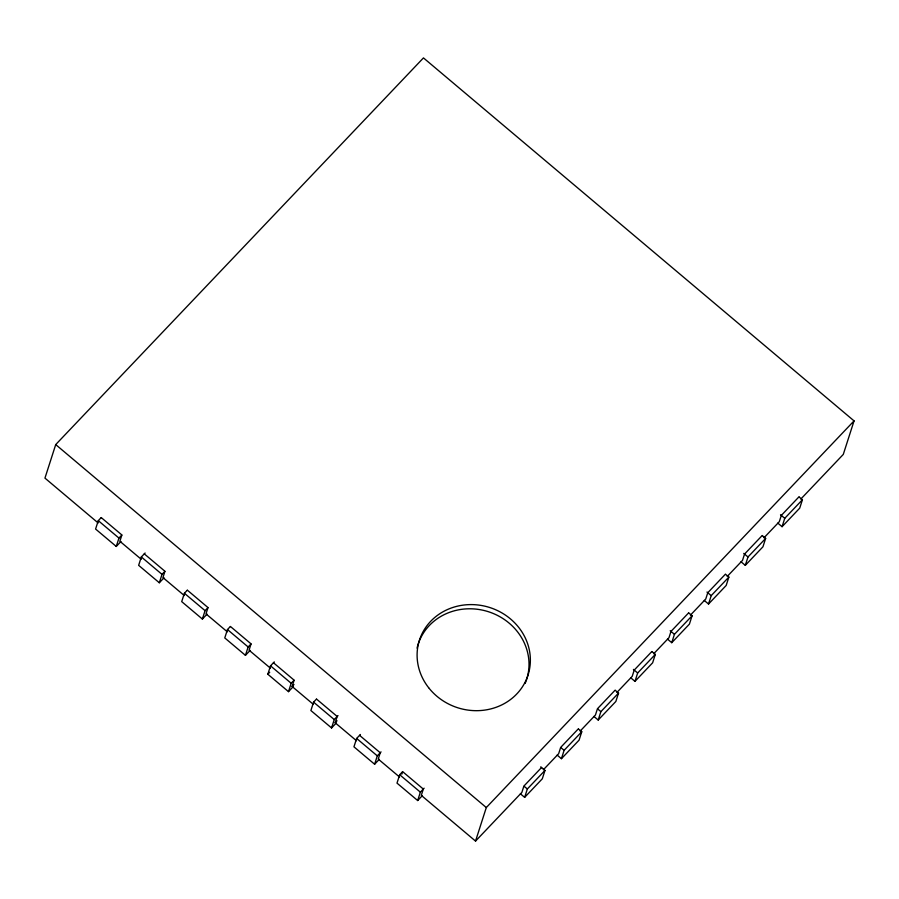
<?xml version="1.0" encoding="UTF-8"?>
<svg xmlns="http://www.w3.org/2000/svg" width="899" height="899" viewBox="0 0 899 899"><rect width="100%" height="100%" fill="white"/><g stroke="black" fill="none" stroke-linecap="round" stroke-linejoin="round"><path stroke-width="1.35" d="M800.807 499.069L843.284 454.411L854.05 420.889L423.463 57.907L55.716 444.589L44.95 478.111L98.137 522.948M101.104 517.689L98.283 520.656L95.586 529.039L116.263 546.457L120.96 541.513M116.263 546.457L118.949 538.074L121.77 535.107M145.11 552.997L141.334 556.953L138.648 565.336L159.314 582.754L164.023 577.81M159.314 582.754L162.011 574.371L164.832 571.404M187.228 590.283L184.396 593.25L181.71 601.633L202.376 619.051L207.085 614.107M202.376 619.051L205.062 610.668L207.894 607.702M230.279 626.581L227.458 629.547L224.772 637.93L245.438 655.349L250.147 650.404M245.438 655.349L248.124 646.965L250.956 643.999M293.198 686.701L288.489 691.646L267.823 674.228L270.52 665.844L274.285 661.889M288.489 691.646L291.186 683.274L294.007 680.296M313.436 704.434L292.108 686.465L294.13 680.172L273.453 662.754M316.403 699.175L313.571 702.141L310.885 710.525L331.551 727.943L336.26 722.998M331.551 727.943L334.248 719.571L338.013 715.604M356.487 740.731L335.17 722.762L337.181 716.469L316.515 699.051M360.398 734.483L356.633 738.439L353.948 746.822L374.613 764.24L379.322 759.295M374.613 764.24L377.299 755.868L381.064 751.901M402.516 771.769L399.695 774.736L396.998 783.119L417.675 800.537L422.384 795.593M401.831 774.163L402.64 771.645L423.305 789.064L421.283 795.357L475.537 841.093L521.881 792.367L523.892 786.086L541.546 767.521M417.675 800.537L420.361 792.165L424.126 788.198M475.537 841.093L486.303 807.56L854.05 420.889M520.409 793.795L524.645 797.368L527.342 788.985L544.996 770.421L540.749 766.847M544.996 770.421L542.299 778.804L524.645 797.368M557.189 755.126L561.426 758.7L564.111 750.317L581.765 731.752L578.585 729.078M581.765 731.752L579.08 740.135L561.426 758.7M593.958 716.458L598.195 720.032L600.892 711.648L618.546 693.084L615.365 690.41M618.546 693.084L615.849 701.467L598.195 720.032M630.727 677.79L634.975 681.363L637.661 672.98L655.315 654.416L652.135 651.741M655.315 654.416L652.629 662.799L634.975 681.363M667.508 639.122L671.744 642.695L674.441 634.312L692.095 615.759L688.915 613.073M692.095 615.759L689.398 624.131L671.744 642.695M704.277 600.453L708.524 604.027L711.21 595.644L728.864 577.091L725.684 574.405M728.864 577.091L726.178 585.463L708.524 604.027M741.057 561.785L745.293 565.359L747.99 556.975L765.633 538.422L762.464 535.737M765.633 538.422L762.948 546.794L745.293 565.359M777.826 523.117L782.074 526.69L784.76 518.307L802.414 499.754L799.233 497.068M802.414 499.754L799.728 508.126L782.074 526.69M267.823 674.228L269.711 672.25M292.108 686.465L293.984 684.487M335.17 722.762L337.035 720.784M578.327 728.853L560.673 747.417L558.65 753.699L543.356 769.78M615.096 690.185L597.442 708.749L595.43 715.031L580.125 731.112M651.865 651.517L634.222 670.081L632.199 676.363L616.905 692.455M688.645 612.848L670.991 631.413L668.98 637.694L653.674 653.787M725.414 574.18L707.771 592.744L705.749 599.026L690.454 615.118M762.195 535.512L744.541 554.076L742.529 560.358L727.224 576.45M798.964 496.844L781.321 515.408L779.298 521.69L764.004 537.782M780.523 514.734L784.76 518.307M743.743 553.402L747.99 556.975M706.974 592.07L711.21 595.644M670.193 630.738L674.441 634.312M633.424 669.407L637.661 672.98M597.711 708.974L600.892 711.648M560.931 747.642L564.111 750.317M524.162 786.299L527.342 788.985M55.716 444.589L486.303 807.56M101.227 517.566L121.893 534.984L119.87 541.265L141.199 559.245M144.278 553.863L164.955 571.281L162.933 577.563L184.261 595.543M187.34 590.16L208.006 607.578L205.995 613.871L227.312 631.84M230.402 626.457L251.068 643.875L249.045 650.168L270.374 668.137M359.578 735.348L380.243 752.766L378.232 759.059L399.549 777.028M98.283 520.656L118.949 538.074M141.334 556.953L162.011 574.371M184.396 593.25L205.062 610.668M227.458 629.547L248.124 646.965M270.52 665.844L291.186 683.274M313.571 702.141L334.248 719.571M356.633 738.439L377.299 755.868M399.695 774.736L420.361 792.165M417.057 648.112A57.019 52.603 17.8 0 1 488.764 611.826A57.019 52.603 17.8 0 1 525.14 683.409M428.621 687.679A57.019 52.603 17.8 0 0 525.937 680.464A57.019 52.603 17.8 0 0 466.648 604.757A57.019 52.603 17.8 0 0 428.621 687.679"/></g></svg>
